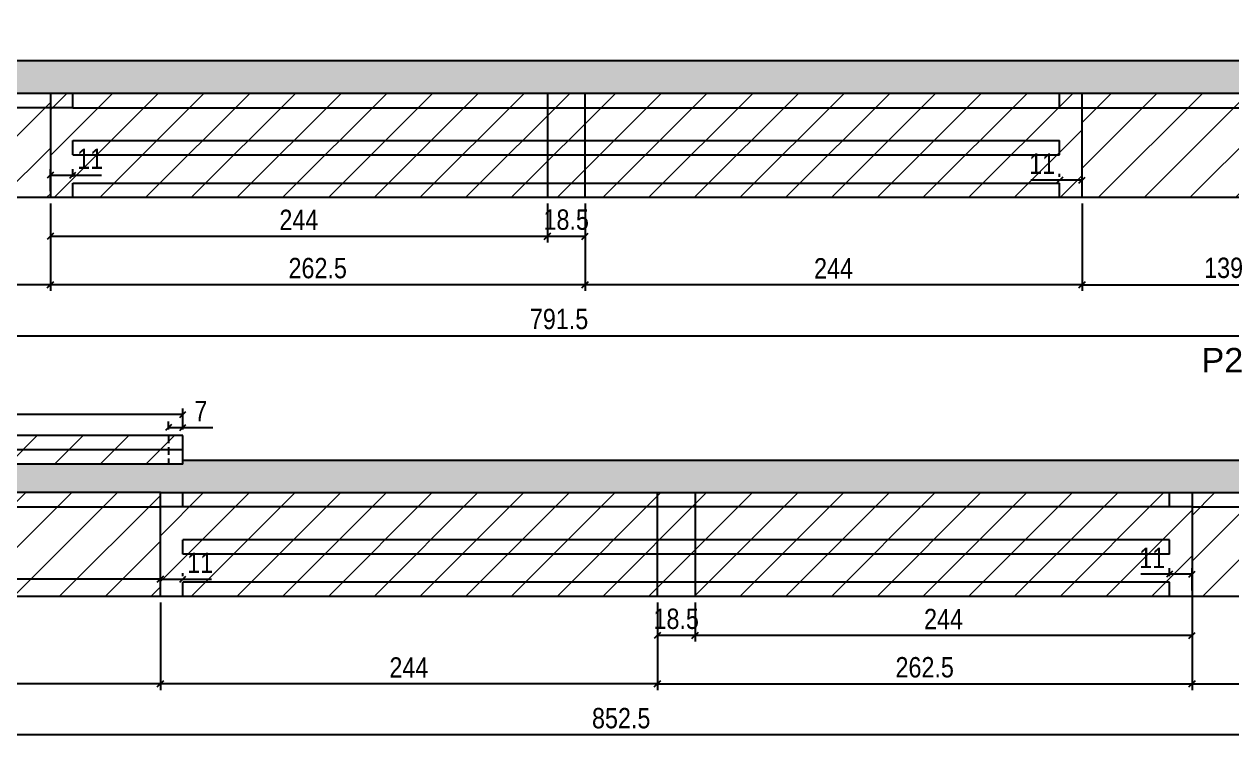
# Model space of a CAD drawing. Extents: x 3309 to 9563, y -2522 to 14608.
# Drawn here: x 3898 to 4491, y 9411 to 9764 of the extents above; entities that cross this region are included whole.
import ezdxf

# ---------------------------------------------------------------- set-up
doc = ezdxf.new("R2010")
doc.units = 0
doc.header["$PDMODE"] = 35
doc.header["$PDSIZE"] = -10
doc.linetypes.add('HIDDEN', pattern=[0.375, 0.25, -0.125])
for name, color, linetype in [('5', 5, 'Continuous'), ('COTA', 241, 'Continuous'), ('Painéis', 200, 'Continuous'), ('SARR_2.2x7', 40, 'Continuous'), ('SARR_EDITAR', 141, 'Continuous')]:
    doc.layers.add(name, color=color, linetype=linetype)
doc.layers.add('Hachura', color=251, linetype='Continuous', lineweight=9)
doc.styles.add('COTA TECNICA', font='techl___.ttf', dxfattribs={"height": 10})
doc.styles.get("Standard").update_dxf_attribs({"font": 'arial.ttf'})
doc.dimstyles.new('PAINEL', dxfattribs={"dimtxt": 10, "dimasz": 3, "dimexe": 3, "dimexo": 3, "dimgap": 3, "dimtad": 1, "dimdec": 1, "dimzin": 12, "dimdsep": 46, "dimtxsty": 'COTA TECNICA', "dimblk1": 'OBLIQUE', "dimblk2": 'OBLIQUE', "dimsah": 1, "dimcen": 0.9, "dimclrd": 4, "dimclre": 4, "dimclrt": 240, "dimadec": 1, "dimazin": 3, "dimtfac": 1, "dimtdec": 1, "dimtmove": 0, "dimatfit": 3, "dimfxl": 1, "dimtolj": 1, "dimtzin": 12, "dimarcsym": 0})

# ---------------------------------------------------------------- blocks, each defined once
blk = doc.blocks.new('_Oblique')
at = {"color": 0, "linetype": 'ByBlock', "lineweight": -2}
blk.add_line((-0.5, -0.5), (0.5, 0.5), dxfattribs=at)
blk = doc.blocks.new('*D2403')
at = {"layer": 'COTA', "color": 4, "lineweight": -2, "transparency": 16777216}
for p, q in [((3765.01, 9480.14), (3765.01, 9437.21)), ((3965.01, 9480.14), (3965.01, 9437.21)), ((3965.01, 9440.21), (3765.01, 9440.21))]:
    blk.add_line(p, q, dxfattribs=at)
at = {"layer": 'Defpoints', "color": 0, "transparency": 16777216}
for p in [(3765.01, 9483.14), (3965.01, 9483.14), (3765.01, 9440.21)]:
    blk.add_point(p, dxfattribs=at)
at = {"layer": 'COTA', "color": 4, "lineweight": -2, "transparency": 16777216, "xscale": 3, "yscale": 3, "zscale": 3, "rotation": 180}
blk.add_blockref('_Oblique', (3765.01, 9440.21), dxfattribs=at)
at = {"layer": 'COTA', "color": 4, "lineweight": -2, "transparency": 16777216, "xscale": 3, "yscale": 3, "zscale": 3}
blk.add_blockref('_Oblique', (3965.01, 9440.21), dxfattribs=at)
at = {"layer": 'COTA', "color": 240, "transparency": 16777216, "insert": (3865.01, 9448.31), "char_height": 10, "attachment_point": 5, "style": 'COTA TECNICA'}
blk.add_mtext('\\A1;200', dxfattribs=at)
blk = doc.blocks.new('*D2404')
at = {"layer": 'COTA', "color": 4, "lineweight": -2, "transparency": 16777216}
for p, q in [((3765.01, 9480.14), (3765.01, 9412.19)), ((4617.51, 9480.14), (4617.51, 9412.19)), ((4617.51, 9415.19), (3765.01, 9415.19))]:
    blk.add_line(p, q, dxfattribs=at)
at = {"layer": 'Defpoints', "color": 0, "transparency": 16777216}
for p in [(3765.01, 9483.14), (4617.51, 9483.14), (3765.01, 9415.19)]:
    blk.add_point(p, dxfattribs=at)
at = {"layer": 'COTA', "color": 4, "lineweight": -2, "transparency": 16777216, "xscale": 3, "yscale": 3, "zscale": 3, "rotation": 180}
blk.add_blockref('_Oblique', (3765.01, 9415.19), dxfattribs=at)
at = {"layer": 'COTA', "color": 4, "lineweight": -2, "transparency": 16777216, "xscale": 3, "yscale": 3, "zscale": 3}
blk.add_blockref('_Oblique', (4617.51, 9415.19), dxfattribs=at)
at = {"layer": 'COTA', "color": 240, "transparency": 16777216, "insert": (4191.26, 9423.33), "char_height": 10, "attachment_point": 5, "style": 'COTA TECNICA'}
blk.add_mtext('\\A1;852.5', dxfattribs=at)
blk = doc.blocks.new('*D2405')
at = {"layer": 'COTA', "color": 4, "lineweight": -2, "transparency": 16777216}
for p, q in [((4471.51, 9483.14), (4471.51, 9460.99)), ((4227.51, 9480.14), (4227.51, 9460.99)), ((4471.51, 9463.99), (4227.51, 9463.99))]:
    blk.add_line(p, q, dxfattribs=at)
at = {"layer": 'Defpoints', "color": 0, "transparency": 16777216}
for p in [(4227.51, 9483.14), (4471.51, 9486.14), (4227.51, 9463.99)]:
    blk.add_point(p, dxfattribs=at)
at = {"layer": 'COTA', "color": 4, "lineweight": -2, "transparency": 16777216, "xscale": 3, "yscale": 3, "zscale": 3, "rotation": 180}
blk.add_blockref('_Oblique', (4227.51, 9463.99), dxfattribs=at)
at = {"layer": 'COTA', "color": 4, "lineweight": -2, "transparency": 16777216, "xscale": 3, "yscale": 3, "zscale": 3}
blk.add_blockref('_Oblique', (4471.51, 9463.99), dxfattribs=at)
at = {"layer": 'COTA', "color": 240, "transparency": 16777216, "insert": (4349.51, 9472.07), "char_height": 10, "attachment_point": 5, "style": 'COTA TECNICA'}
blk.add_mtext('\\A1;244', dxfattribs=at)
blk = doc.blocks.new('*D2406')
at = {"layer": 'COTA', "color": 4, "lineweight": -2, "transparency": 16777216}
for p, q in [((3965.01, 9480.14), (3965.01, 9437.21)), ((4209.01, 9480.14), (4209.01, 9437.21)), ((4209.01, 9440.21), (3965.01, 9440.21))]:
    blk.add_line(p, q, dxfattribs=at)
at = {"layer": 'Defpoints', "color": 0, "transparency": 16777216}
for p in [(3965.01, 9483.14), (4209.01, 9483.14), (3965.01, 9440.21)]:
    blk.add_point(p, dxfattribs=at)
at = {"layer": 'COTA', "color": 4, "lineweight": -2, "transparency": 16777216, "xscale": 3, "yscale": 3, "zscale": 3, "rotation": 180}
blk.add_blockref('_Oblique', (3965.01, 9440.21), dxfattribs=at)
at = {"layer": 'COTA', "color": 4, "lineweight": -2, "transparency": 16777216, "xscale": 3, "yscale": 3, "zscale": 3}
blk.add_blockref('_Oblique', (4209.01, 9440.21), dxfattribs=at)
at = {"layer": 'COTA', "color": 240, "transparency": 16777216, "insert": (4087.01, 9448.28), "char_height": 10, "attachment_point": 5, "style": 'COTA TECNICA'}
blk.add_mtext('\\A1;244', dxfattribs=at)
blk = doc.blocks.new('*D2407')
at = {"layer": 'COTA', "color": 4, "lineweight": -2, "transparency": 16777216}
for p, q in [((4209.01, 9480.14), (4209.01, 9460.99)), ((4227.51, 9480.14), (4227.51, 9460.99)), ((4227.51, 9463.99), (4209.01, 9463.99))]:
    blk.add_line(p, q, dxfattribs=at)
at = {"layer": 'Defpoints', "color": 0, "transparency": 16777216}
for p in [(4209.01, 9483.14), (4227.51, 9483.14), (4209.01, 9463.99)]:
    blk.add_point(p, dxfattribs=at)
at = {"layer": 'COTA', "color": 4, "lineweight": -2, "transparency": 16777216, "xscale": 3, "yscale": 3, "zscale": 3, "rotation": 180}
blk.add_blockref('_Oblique', (4209.01, 9463.99), dxfattribs=at)
at = {"layer": 'COTA', "color": 4, "lineweight": -2, "transparency": 16777216, "xscale": 3, "yscale": 3, "zscale": 3}
blk.add_blockref('_Oblique', (4227.51, 9463.99), dxfattribs=at)
at = {"layer": 'COTA', "color": 240, "transparency": 16777216, "insert": (4218.26, 9472.12), "char_height": 10, "attachment_point": 5, "style": 'COTA TECNICA'}
blk.add_mtext('\\A1;18.5', dxfattribs=at)
blk = doc.blocks.new('*D2411')
at = {"layer": 'COTA', "color": 4, "lineweight": -2, "transparency": 16777216}
for p, q in [((4471.51, 9483.14), (4471.51, 9437.21)), ((4209.01, 9480.14), (4209.01, 9437.21)), ((4209.01, 9440.21), (4471.51, 9440.21))]:
    blk.add_line(p, q, dxfattribs=at)
at = {"layer": 'Defpoints', "color": 0, "transparency": 16777216}
for p in [(4209.01, 9483.14), (4471.51, 9486.14), (4471.51, 9440.21)]:
    blk.add_point(p, dxfattribs=at)
at = {"layer": 'COTA', "color": 4, "lineweight": -2, "transparency": 16777216, "xscale": 3, "yscale": 3, "zscale": 3, "rotation": 180}
blk.add_blockref('_Oblique', (4209.01, 9440.21), dxfattribs=at)
at = {"layer": 'COTA', "color": 4, "lineweight": -2, "transparency": 16777216, "xscale": 3, "yscale": 3, "zscale": 3}
blk.add_blockref('_Oblique', (4471.51, 9440.21), dxfattribs=at)
at = {"layer": 'COTA', "color": 240, "transparency": 16777216, "insert": (4340.26, 9448.32), "char_height": 10, "attachment_point": 5, "style": 'COTA TECNICA'}
blk.add_mtext('\\A1;262.5', dxfattribs=at)
blk = doc.blocks.new('*D2412')
at = {"layer": 'COTA', "color": 4, "lineweight": -2, "transparency": 16777216}
for p, q in [((3965.01, 9493.14), (3965.01, 9494.61)), ((3976.01, 9493.14), (3976.01, 9494.61)), ((3965.01, 9491.61), (3976.01, 9491.61)), ((3976.01, 9491.61), (3990.1, 9491.61))]:
    blk.add_line(p, q, dxfattribs=at)
at = {"layer": 'Defpoints', "color": 0, "transparency": 16777216}
for p in [(3965.01, 9490.14), (3976.01, 9491.61), (3976.01, 9490.14)]:
    blk.add_point(p, dxfattribs=at)
at = {"layer": 'COTA', "color": 4, "lineweight": -2, "transparency": 16777216, "xscale": 3, "yscale": 3, "zscale": 3, "rotation": 180}
blk.add_blockref('_Oblique', (3965.01, 9491.61), dxfattribs=at)
at = {"layer": 'COTA', "color": 4, "lineweight": -2, "transparency": 16777216, "xscale": 3, "yscale": 3, "zscale": 3}
blk.add_blockref('_Oblique', (3976.01, 9491.61), dxfattribs=at)
at = {"layer": 'COTA', "color": 240, "transparency": 16777216, "insert": (3984.55, 9499.67), "char_height": 10, "attachment_point": 5, "style": 'COTA TECNICA'}
blk.add_mtext('\\A1;11', dxfattribs=at)
blk = doc.blocks.new('*D2413')
at = {"layer": 'COTA', "color": 4, "lineweight": -2, "transparency": 16777216}
for p, q in [((4460.51, 9494.04), (4446.42, 9494.04)), ((4460.51, 9493.14), (4460.51, 9497.04)), ((4471.51, 9494.04), (4460.51, 9494.04)), ((4471.51, 9486.14), (4471.51, 9497.04))]:
    blk.add_line(p, q, dxfattribs=at)
at = {"layer": 'Defpoints', "color": 0, "transparency": 16777216}
for p in [(4460.51, 9494.04), (4460.51, 9490.14), (4471.51, 9483.14)]:
    blk.add_point(p, dxfattribs=at)
at = {"layer": 'COTA', "color": 4, "lineweight": -2, "transparency": 16777216, "xscale": 3, "yscale": 3, "zscale": 3, "rotation": 180}
blk.add_blockref('_Oblique', (4460.51, 9494.04), dxfattribs=at)
at = {"layer": 'COTA', "color": 4, "lineweight": -2, "transparency": 16777216, "xscale": 3, "yscale": 3, "zscale": 3}
blk.add_blockref('_Oblique', (4471.51, 9494.04), dxfattribs=at)
at = {"layer": 'COTA', "color": 240, "transparency": 16777216, "insert": (4451.97, 9502.1), "char_height": 10, "attachment_point": 5, "style": 'COTA TECNICA'}
blk.add_mtext('\\A1;11', dxfattribs=at)
blk = doc.blocks.new('*D2417')
at = {"layer": 'COTA', "color": 4, "lineweight": -2, "transparency": 16777216}
for p, q in [((3793.01, 9493.14), (3793.01, 9494.61)), ((3965.01, 9486.14), (3965.01, 9494.61)), ((3965.01, 9491.61), (3793.01, 9491.61))]:
    blk.add_line(p, q, dxfattribs=at)
at = {"layer": 'Defpoints', "color": 0, "transparency": 16777216}
for p in [(3793.01, 9491.61), (3793.01, 9490.14), (3965.01, 9483.14)]:
    blk.add_point(p, dxfattribs=at)
at = {"layer": 'COTA', "color": 4, "lineweight": -2, "transparency": 16777216, "xscale": 3, "yscale": 3, "zscale": 3, "rotation": 180}
blk.add_blockref('_Oblique', (3793.01, 9491.61), dxfattribs=at)
at = {"layer": 'COTA', "color": 4, "lineweight": -2, "transparency": 16777216, "xscale": 3, "yscale": 3, "zscale": 3}
blk.add_blockref('_Oblique', (3965.01, 9491.61), dxfattribs=at)
at = {"layer": 'COTA', "color": 240, "transparency": 16777216, "insert": (3879.01, 9499.68), "char_height": 10, "attachment_point": 5, "style": 'COTA TECNICA'}
blk.add_mtext('\\A1;172', dxfattribs=at)
blk = doc.blocks.new('*D2454')
at = {"layer": 'COTA', "color": 4, "lineweight": -2, "transparency": 16777216}
for p, q in [((3765.01, 9676.13), (3765.01, 9608.19)), ((4556.51, 9676.13), (4556.51, 9608.19)), ((3765.01, 9611.19), (4556.51, 9611.19))]:
    blk.add_line(p, q, dxfattribs=at)
at = {"layer": 'Defpoints', "color": 0, "transparency": 16777216}
for p in [(3765.01, 9679.13), (4556.51, 9679.13), (4556.51, 9611.19)]:
    blk.add_point(p, dxfattribs=at)
at = {"layer": 'COTA', "color": 4, "lineweight": -2, "transparency": 16777216, "xscale": 3, "yscale": 3, "zscale": 3, "rotation": 180}
blk.add_blockref('_Oblique', (3765.01, 9611.19), dxfattribs=at)
at = {"layer": 'COTA', "color": 4, "lineweight": -2, "transparency": 16777216, "xscale": 3, "yscale": 3, "zscale": 3}
blk.add_blockref('_Oblique', (4556.51, 9611.19), dxfattribs=at)
at = {"layer": 'COTA', "color": 240, "transparency": 16777216, "insert": (4160.76, 9619.33), "char_height": 10, "attachment_point": 5, "style": 'COTA TECNICA'}
blk.add_mtext('\\A1;791.5', dxfattribs=at)
blk = doc.blocks.new('*D2455')
at = {"layer": 'COTA', "color": 4, "lineweight": -2, "transparency": 16777216}
for p, q in [((3911.01, 9676.13), (3911.01, 9656.99)), ((4155.01, 9676.13), (4155.01, 9656.99)), ((3911.01, 9659.99), (4155.01, 9659.99))]:
    blk.add_line(p, q, dxfattribs=at)
at = {"layer": 'Defpoints', "color": 0, "transparency": 16777216}
for p in [(3911.01, 9679.13), (4155.01, 9679.13), (4155.01, 9659.99)]:
    blk.add_point(p, dxfattribs=at)
at = {"layer": 'COTA', "color": 4, "lineweight": -2, "transparency": 16777216, "xscale": 3, "yscale": 3, "zscale": 3, "rotation": 180}
blk.add_blockref('_Oblique', (3911.01, 9659.99), dxfattribs=at)
at = {"layer": 'COTA', "color": 4, "lineweight": -2, "transparency": 16777216, "xscale": 3, "yscale": 3, "zscale": 3}
blk.add_blockref('_Oblique', (4155.01, 9659.99), dxfattribs=at)
at = {"layer": 'COTA', "color": 240, "transparency": 16777216, "insert": (4033.01, 9668.06), "char_height": 10, "attachment_point": 5, "style": 'COTA TECNICA'}
blk.add_mtext('\\A1;244', dxfattribs=at)
blk = doc.blocks.new('*D2423')
at = {"layer": 'COTA', "color": 4, "lineweight": -2, "transparency": 16777216}
for p, q in [((4417.51, 9676.13), (4417.51, 9633.2)), ((4556.51, 9676.13), (4556.51, 9633.2)), ((4417.51, 9636.2), (4556.51, 9636.2))]:
    blk.add_line(p, q, dxfattribs=at)
at = {"layer": 'Defpoints', "color": 0, "transparency": 16777216}
for p in [(4417.51, 9679.13), (4556.51, 9679.13), (4556.51, 9636.2)]:
    blk.add_point(p, dxfattribs=at)
at = {"layer": 'COTA', "color": 4, "lineweight": -2, "transparency": 16777216, "xscale": 3, "yscale": 3, "zscale": 3, "rotation": 180}
blk.add_blockref('_Oblique', (4417.51, 9636.2), dxfattribs=at)
at = {"layer": 'COTA', "color": 4, "lineweight": -2, "transparency": 16777216, "xscale": 3, "yscale": 3, "zscale": 3}
blk.add_blockref('_Oblique', (4556.51, 9636.2), dxfattribs=at)
at = {"layer": 'COTA', "color": 240, "transparency": 16777216, "insert": (4487.01, 9644.45), "char_height": 10, "attachment_point": 5, "style": 'COTA TECNICA'}
blk.add_mtext('\\A1;139', dxfattribs=at)
blk = doc.blocks.new('*D2456')
at = {"layer": 'COTA', "color": 4, "lineweight": -2, "transparency": 16777216}
for p, q in [((4155.01, 9676.13), (4155.01, 9656.99)), ((4173.51, 9676.13), (4173.51, 9656.99)), ((4155.01, 9659.99), (4173.51, 9659.99))]:
    blk.add_line(p, q, dxfattribs=at)
at = {"layer": 'Defpoints', "color": 0, "transparency": 16777216}
for p in [(4155.01, 9679.13), (4173.51, 9679.13), (4173.51, 9659.99)]:
    blk.add_point(p, dxfattribs=at)
at = {"layer": 'COTA', "color": 4, "lineweight": -2, "transparency": 16777216, "xscale": 3, "yscale": 3, "zscale": 3, "rotation": 180}
blk.add_blockref('_Oblique', (4155.01, 9659.99), dxfattribs=at)
at = {"layer": 'COTA', "color": 4, "lineweight": -2, "transparency": 16777216, "xscale": 3, "yscale": 3, "zscale": 3}
blk.add_blockref('_Oblique', (4173.51, 9659.99), dxfattribs=at)
at = {"layer": 'COTA', "color": 240, "transparency": 16777216, "insert": (4164.26, 9668.12), "char_height": 10, "attachment_point": 5, "style": 'COTA TECNICA'}
blk.add_mtext('\\A1;18.5', dxfattribs=at)
blk = doc.blocks.new('*D2460')
at = {"layer": 'COTA', "color": 4, "lineweight": -2, "transparency": 16777216}
for p, q in [((3911.01, 9676.13), (3911.01, 9633.2)), ((4173.51, 9676.13), (4173.51, 9633.2)), ((4173.51, 9636.2), (3911.01, 9636.2))]:
    blk.add_line(p, q, dxfattribs=at)
at = {"layer": 'Defpoints', "color": 0, "transparency": 16777216}
for p in [(3911.01, 9679.13), (4173.51, 9679.13), (3911.01, 9636.2)]:
    blk.add_point(p, dxfattribs=at)
at = {"layer": 'COTA', "color": 4, "lineweight": -2, "transparency": 16777216, "xscale": 3, "yscale": 3, "zscale": 3, "rotation": 180}
blk.add_blockref('_Oblique', (3911.01, 9636.2), dxfattribs=at)
at = {"layer": 'COTA', "color": 4, "lineweight": -2, "transparency": 16777216, "xscale": 3, "yscale": 3, "zscale": 3}
blk.add_blockref('_Oblique', (4173.51, 9636.2), dxfattribs=at)
at = {"layer": 'COTA', "color": 240, "transparency": 16777216, "insert": (4042.26, 9644.31), "char_height": 10, "attachment_point": 5, "style": 'COTA TECNICA'}
blk.add_mtext('\\A1;262.5', dxfattribs=at)
blk = doc.blocks.new('*D2461')
at = {"layer": 'COTA', "color": 4, "lineweight": -2, "transparency": 16777216}
for p, q in [((4406.51, 9689.13), (4406.51, 9690.6)), ((4417.51, 9689.13), (4417.51, 9690.6)), ((4406.51, 9687.6), (4392.42, 9687.6)), ((4417.51, 9687.6), (4406.51, 9687.6))]:
    blk.add_line(p, q, dxfattribs=at)
at = {"layer": 'Defpoints', "color": 0, "transparency": 16777216}
for p in [(4406.51, 9687.6), (4406.51, 9686.13), (4417.51, 9686.13)]:
    blk.add_point(p, dxfattribs=at)
at = {"layer": 'COTA', "color": 4, "lineweight": -2, "transparency": 16777216, "xscale": 3, "yscale": 3, "zscale": 3, "rotation": 180}
blk.add_blockref('_Oblique', (4406.51, 9687.6), dxfattribs=at)
at = {"layer": 'COTA', "color": 4, "lineweight": -2, "transparency": 16777216, "xscale": 3, "yscale": 3, "zscale": 3}
blk.add_blockref('_Oblique', (4417.51, 9687.6), dxfattribs=at)
at = {"layer": 'COTA', "color": 240, "transparency": 16777216, "insert": (4397.97, 9695.66), "char_height": 10, "attachment_point": 5, "style": 'COTA TECNICA'}
blk.add_mtext('\\A1;11', dxfattribs=at)
blk = doc.blocks.new('*D2462')
at = {"layer": 'COTA', "color": 4, "lineweight": -2, "transparency": 16777216}
for p, q in [((3911.01, 9682.13), (3911.01, 9693.03)), ((3911.01, 9690.03), (3922.01, 9690.03)), ((3922.01, 9689.13), (3922.01, 9693.03)), ((3922.01, 9690.03), (3936.1, 9690.03))]:
    blk.add_line(p, q, dxfattribs=at)
at = {"layer": 'Defpoints', "color": 0, "transparency": 16777216}
for p in [(3922.01, 9690.03), (3922.01, 9686.13), (3911.01, 9679.13)]:
    blk.add_point(p, dxfattribs=at)
at = {"layer": 'COTA', "color": 4, "lineweight": -2, "transparency": 16777216, "xscale": 3, "yscale": 3, "zscale": 3, "rotation": 180}
blk.add_blockref('_Oblique', (3911.01, 9690.03), dxfattribs=at)
at = {"layer": 'COTA', "color": 4, "lineweight": -2, "transparency": 16777216, "xscale": 3, "yscale": 3, "zscale": 3}
blk.add_blockref('_Oblique', (3922.01, 9690.03), dxfattribs=at)
at = {"layer": 'COTA', "color": 240, "transparency": 16777216, "insert": (3930.55, 9698.09), "char_height": 10, "attachment_point": 5, "style": 'COTA TECNICA'}
blk.add_mtext('\\A1;11', dxfattribs=at)
blk = doc.blocks.new('*D2464')
at = {"layer": 'COTA', "color": 4, "lineweight": -2, "transparency": 16777216}
for p, q in [((4173.51, 9676.13), (4173.51, 9633.2)), ((4417.51, 9676.13), (4417.51, 9633.2)), ((4417.51, 9636.2), (4173.51, 9636.2))]:
    blk.add_line(p, q, dxfattribs=at)
at = {"layer": 'Defpoints', "color": 0, "transparency": 16777216}
for p in [(4173.51, 9679.13), (4417.51, 9679.13), (4173.51, 9636.2)]:
    blk.add_point(p, dxfattribs=at)
at = {"layer": 'COTA', "color": 4, "lineweight": -2, "transparency": 16777216, "xscale": 3, "yscale": 3, "zscale": 3, "rotation": 180}
blk.add_blockref('_Oblique', (4173.51, 9636.2), dxfattribs=at)
at = {"layer": 'COTA', "color": 4, "lineweight": -2, "transparency": 16777216, "xscale": 3, "yscale": 3, "zscale": 3}
blk.add_blockref('_Oblique', (4417.51, 9636.2), dxfattribs=at)
at = {"layer": 'COTA', "color": 240, "transparency": 16777216, "insert": (4295.51, 9644.27), "char_height": 10, "attachment_point": 5, "style": 'COTA TECNICA'}
blk.add_mtext('\\A1;244', dxfattribs=at)
blk = doc.blocks.new('*D2465')
at = {"layer": 'COTA', "color": 4, "lineweight": -2, "transparency": 16777216}
for p, q in [((3765.01, 9676.13), (3765.01, 9633.2)), ((3911.01, 9676.13), (3911.01, 9633.2)), ((3911.01, 9636.2), (3765.01, 9636.2))]:
    blk.add_line(p, q, dxfattribs=at)
at = {"layer": 'Defpoints', "color": 0, "transparency": 16777216}
for p in [(3765.01, 9679.13), (3911.01, 9679.13), (3765.01, 9636.2)]:
    blk.add_point(p, dxfattribs=at)
at = {"layer": 'COTA', "color": 4, "lineweight": -2, "transparency": 16777216, "xscale": 3, "yscale": 3, "zscale": 3, "rotation": 180}
blk.add_blockref('_Oblique', (3765.01, 9636.2), dxfattribs=at)
at = {"layer": 'COTA', "color": 4, "lineweight": -2, "transparency": 16777216, "xscale": 3, "yscale": 3, "zscale": 3}
blk.add_blockref('_Oblique', (3911.01, 9636.2), dxfattribs=at)
at = {"layer": 'COTA', "color": 240, "transparency": 16777216, "insert": (3838.01, 9644.3), "char_height": 10, "attachment_point": 5, "style": 'COTA TECNICA'}
blk.add_mtext('\\A1;146', dxfattribs=at)
blk = doc.blocks.new('*D2466')
at = {"layer": 'COTA', "color": 4, "lineweight": -2, "transparency": 16777216}
for p, q in [((4471.51, 9480.14), (4471.51, 9437.21)), ((4617.51, 9480.14), (4617.51, 9437.21)), ((4471.51, 9440.21), (4617.51, 9440.21))]:
    blk.add_line(p, q, dxfattribs=at)
at = {"layer": 'Defpoints', "color": 0, "transparency": 16777216}
for p in [(4471.51, 9483.14), (4617.51, 9483.14), (4617.51, 9440.21)]:
    blk.add_point(p, dxfattribs=at)
at = {"layer": 'COTA', "color": 4, "lineweight": -2, "transparency": 16777216, "xscale": 3, "yscale": 3, "zscale": 3, "rotation": 180}
blk.add_blockref('_Oblique', (4471.51, 9440.21), dxfattribs=at)
at = {"layer": 'COTA', "color": 4, "lineweight": -2, "transparency": 16777216, "xscale": 3, "yscale": 3, "zscale": 3}
blk.add_blockref('_Oblique', (4617.51, 9440.21), dxfattribs=at)
at = {"layer": 'COTA', "color": 240, "transparency": 16777216, "insert": (4544.51, 9448.31), "char_height": 10, "attachment_point": 5, "style": 'COTA TECNICA'}
blk.add_mtext('\\A1;146', dxfattribs=at)
blk = doc.blocks.new('*D2467')
at = {"layer": 'COTA', "color": 4, "lineweight": -2, "transparency": 16777216}
for p, q in [((3765.01, 9565.14), (3765.01, 9575.51)), ((3976.01, 9572.51), (3765.01, 9572.51)), ((3976.01, 9565.14), (3976.01, 9575.51))]:
    blk.add_line(p, q, dxfattribs=at)
at = {"layer": 'Defpoints', "color": 0, "transparency": 16777216}
for p in [(3765.01, 9572.51), (3765.01, 9562.14), (3976.01, 9562.14)]:
    blk.add_point(p, dxfattribs=at)
at = {"layer": 'COTA', "color": 4, "lineweight": -2, "transparency": 16777216, "xscale": 3, "yscale": 3, "zscale": 3, "rotation": 180}
blk.add_blockref('_Oblique', (3765.01, 9572.51), dxfattribs=at)
at = {"layer": 'COTA', "color": 4, "lineweight": -2, "transparency": 16777216, "xscale": 3, "yscale": 3, "zscale": 3}
blk.add_blockref('_Oblique', (3976.01, 9572.51), dxfattribs=at)
at = {"layer": 'COTA', "color": 240, "transparency": 16777216, "insert": (3870.51, 9580.57), "char_height": 10, "attachment_point": 5, "style": 'COTA TECNICA'}
blk.add_mtext('\\A1;211', dxfattribs=at)
blk = doc.blocks.new('*D2468')
at = {"layer": 'COTA', "color": 4, "lineweight": -2, "transparency": 16777216}
for p, q in [((3969.01, 9565.14), (3969.01, 9569.13)), ((3969.01, 9566.13), (3976.01, 9566.13)), ((3976.01, 9565.14), (3976.01, 9569.13)), ((3976.01, 9566.13), (3990.74, 9566.13))]:
    blk.add_line(p, q, dxfattribs=at)
at = {"layer": 'Defpoints', "color": 0, "transparency": 16777216}
for p in [(3976.01, 9566.13), (3969.01, 9562.14), (3976.01, 9562.14)]:
    blk.add_point(p, dxfattribs=at)
at = {"layer": 'COTA', "color": 4, "lineweight": -2, "transparency": 16777216, "xscale": 3, "yscale": 3, "zscale": 3, "rotation": 180}
blk.add_blockref('_Oblique', (3969.01, 9566.13), dxfattribs=at)
at = {"layer": 'COTA', "color": 4, "lineweight": -2, "transparency": 16777216, "xscale": 3, "yscale": 3, "zscale": 3}
blk.add_blockref('_Oblique', (3976.01, 9566.13), dxfattribs=at)
at = {"layer": 'COTA', "color": 240, "transparency": 16777216, "insert": (3984.88, 9574.2), "char_height": 10, "attachment_point": 5, "style": 'COTA TECNICA'}
blk.add_mtext('\\A1;7', dxfattribs=at)

msp = doc.modelspace()

# ---------------------------------------------------------------- hatches: boundary and pattern name
at = {"layer": 'COTA'}
h = msp.add_hatch(dxfattribs=at)
h.set_pattern_fill('AR-CONC', color=256, scale=0.03)
h.set_pattern_definition([(50, (174.9705, -181.086), (5.46554, -0.4781726), [0.5715, -6.2865]), (355, (174.9705, -181.086), (-1.0573026, 5.7317054), [0.4572, -5.0292175]), (100.451445, (175.426, -181.126), (4.4082374, 5.2535326), [0.4857003, -5.3427073]), (46.1842, (174.9705, -179.562), (8.1323712, -1.26127), [0.85725, -9.42975]), (96.63556, (175.648, -179.667), (7.122124, 7.422784), [0.728551, -8.014068]), (351.18415, (174.9705, -179.562), (7.122124, 7.422784), [0.685799, -7.543792]), (21, (175.7325, -179.943), (4.5484317, -3.067956), [0.5715, -6.2865]), (326, (175.7325, -179.943), (1.8540609, 5.525639), [0.4572, -5.0292]), (71.451445, (176.1116, -180.199), (6.4024926, 2.457683), [0.4857003, -5.342698]), (37.5, (174.9705, -181.086), (0.0926581, 2.53665117), [0, -4.96824, 0, -5.1054, 0, -5.04825]), (7.5, (174.9705, -181.086), (2.0045899, 3.00541724), [0, -2.91084, 0, -4.85394, 0, -1.92405]), (327.5, (173.2713, -181.086), (4.06771786, -0.17186232), [0, -1.905, 0, -5.9436, 0, -7.8867]), (317.5, (172.5093, -181.086), (4.4438754, 0.7627947), [0, -2.4765, 0, -3.94716, 0, -5.6007])])
h.paths.add_polyline_path([(3765.01, 9730.13), (4556.51, 9730.13), (4556.51, 9679.13), (4586.51, 9679.13), (4586.51, 9758.13), (4556.51, 9758.13), (4556.51, 9746.13), (3765.01, 9746.13)])
h = msp.add_hatch(dxfattribs=at)
h.set_pattern_fill('AR-CONC', color=256, scale=0.03)
h.set_pattern_definition([(50, (-42.7365, 2092.6624), (5.46554, -0.4781726), [0.5715, -6.2865]), (355, (-42.7365, 2092.6624), (-1.0573026, 5.7317054), [0.4572, -5.0292175]), (100.451445, (-42.281, 2092.6225), (4.4082374, 5.2535326), [0.4857003, -5.3427073]), (46.1842, (-42.7365, 2094.1864), (8.132371, -1.26127), [0.85725, -9.42975]), (96.63556, (-42.059, 2094.081), (7.122124, 7.422784), [0.728551, -8.014068]), (351.18415, (-42.7365, 2094.186), (7.122124, 7.422784), [0.685799, -7.543792]), (21, (-41.9745, 2093.8054), (4.5484317, -3.067956), [0.5715, -6.2865]), (326, (-41.9745, 2093.8054), (1.854061, 5.525639), [0.4572, -5.0292]), (71.451445, (-41.5954, 2093.5497), (6.4024926, 2.457683), [0.4857003, -5.342698]), (37.5, (-42.7365, 2092.6624), (0.0926581, 2.53665117), [0, -4.96824, 0, -5.1054, 0, -5.04825]), (7.5, (-42.7365, 2092.6624), (2.0045899, 3.00541724), [0, -2.91084, 0, -4.85394, 0, -1.92405]), (327.5, (-44.4357, 2092.6624), (4.06771786, -0.1718623), [0, -1.905, 0, -5.9436, 0, -7.8867]), (317.5, (-45.1977, 2092.6624), (4.4438754, 0.7627947), [0, -2.4765, 0, -3.94716, 0, -5.6007])])
h.paths.add_polyline_path([(3976.01, 9550.14), (3976.01, 9548.14), (3765.01, 9548.14), (3765.01, 9534.14), (3965.01, 9534.14), (4617.51, 9534.14), (4617.51, 9550.14)])
at = {"layer": 'Hachura', "linetype": 'ByBlock'}
h = msp.add_hatch(dxfattribs=at)
h.set_pattern_fill('ANSI31', color=256, scale=5)
h.paths.add_polyline_path([(3991.01, 9911.22), (3852.01, 9911.22), (3852.01, 9860.22), (3991.01, 9860.22)])
h.paths.add_polyline_path([(4643.51, 9911.22), (4497.51, 9911.22), (4497.51, 9860.22), (4643.51, 9860.22)])
h.paths.add_polyline_path([(4556.51, 9730.13), (4417.51, 9730.13), (4417.51, 9679.13), (4556.51, 9679.13)])
h.paths.add_polyline_path([(3911.01, 9730.13), (3765.01, 9730.13), (3765.01, 9679.13), (3911.01, 9679.13)])
h.paths.add_polyline_path([(3976.01, 9562.14), (3765.01, 9562.14), (3765.01, 9548.14), (3976.01, 9548.14)])
h.paths.add_polyline_path([(3965.01, 9534.14), (3765.01, 9534.14), (3765.01, 9483.14), (3965.01, 9483.14)])
h.paths.add_polyline_path([(3911.01, 9352.9), (3765.01, 9352.9), (3765.01, 9301.9), (3911.01, 9301.9)])
h.paths.add_polyline_path([(4617.51, 9352.9), (4417.51, 9352.9), (4417.51, 9301.9), (4617.51, 9301.9)])
h.paths.add_polyline_path([(4617.51, 9380.9), (4406.51, 9380.9), (4406.51, 9366.9), (4617.51, 9366.9)])
h.paths.add_polyline_path([(4617.51, 9534.14), (4471.51, 9534.14), (4471.51, 9483.14), (4617.51, 9483.14)])
h = msp.add_hatch(dxfattribs=at)
h.set_pattern_fill('ANSI31', color=256, scale=5)
h.set_pattern_definition([(45, (-42.736, -181.086), (-11.22532, 11.22532), [])])
h.paths.add_polyline_path([(4643.51, 9758.13), (4588.51, 9758.13), (4588.51, 9679.13), (4643.51, 9679.13)])
h.paths.add_polyline_path([(4417.51, 9679.13), (4417.51, 9730.13), (4173.51, 9730.13), (4173.51, 9679.13)])
h.paths.add_polyline_path([(4173.51, 9730.13), (4155.01, 9730.13), (4155.01, 9679.13), (4173.51, 9679.13)])
h.paths.add_polyline_path([(3911.01, 9730.13), (3911.01, 9679.13), (4155.01, 9679.13), (4155.01, 9730.13)])
h = msp.add_hatch(dxfattribs=at)
h.set_pattern_fill('ANSI31', color=256, scale=5)
h.set_pattern_definition([(45, (-42.736, 2092.662), (-11.22532, 11.22532), [])])
h.paths.add_polyline_path([(4209.01, 9534.14), (3965.01, 9534.14), (3965.01, 9483.14), (4209.01, 9483.14)])
h.paths.add_polyline_path([(4227.51, 9534.14), (4209.01, 9534.14), (4209.01, 9483.14), (4227.51, 9483.14)])
h.paths.add_polyline_path([(4471.51, 9534.14), (4227.51, 9534.14), (4227.51, 9483.14), (4471.51, 9483.14)])

# ---------------------------------------------------------------- linework, layer by layer
at = {"layer": 'COTA'}
for p, q in [((4556.51, 9746.13), (3765.01, 9746.13)), ((3976.01, 9550.14), (4617.51, 9550.14))]:
    msp.add_line(p, q, dxfattribs=at)
at = {"layer": 'Painéis', "linetype": 'ByBlock'}
for p, q in [((4556.51, 9730.13), (3765.01, 9730.13)), ((3911.01, 9730.13), (3911.01, 9679.13)), ((4155.01, 9730.13), (4155.01, 9679.13)), ((4173.51, 9679.13), (4173.51, 9730.13)), ((4417.51, 9679.13), (4417.51, 9730.13)), ((3765.01, 9679.13), (4556.51, 9679.13)), ((3976.01, 9562.14), (3765.01, 9562.14)), ((3976.01, 9548.14), (3976.01, 9562.14)), ((3976.01, 9548.14), (3765.01, 9548.14)), ((3965.01, 9534.14), (3765.01, 9534.14)), ((3965.01, 9483.14), (3965.01, 9534.14)), ((3965.01, 9483.14), (3965.01, 9534.14)), ((3965.01, 9534.14), (4617.51, 9534.14)), ((4209.01, 9483.14), (4209.01, 9534.14)), ((4227.51, 9534.14), (4227.51, 9483.14)), ((4471.51, 9534.14), (4471.51, 9483.14)), ((4617.51, 9483.14), (3765.01, 9483.14))]:
    msp.add_line(p, q, dxfattribs=at)
at = {"layer": 'SARR_2.2x7', "linetype": 'Continuous'}
for p, q in [((3922.01, 9723.13), (3922.01, 9730.13)), ((4406.51, 9723.13), (4406.51, 9730.13)), ((3911.01, 9723.13), (3765.01, 9723.13)), ((3922.01, 9723.13), (3911.01, 9723.13)), ((3922.01, 9723.13), (4173.51, 9723.13)), ((4173.51, 9723.13), (4406.51, 9723.13)), ((4406.51, 9723.13), (4417.51, 9723.13)), ((4417.51, 9723.13), (4556.51, 9723.13)), ((3922.01, 9699.96), (3922.01, 9706.96)), ((3922.01, 9706.96), (4173.51, 9706.96)), ((4173.51, 9706.96), (4406.51, 9706.96)), ((4406.51, 9699.96), (4406.51, 9706.96)), ((3922.01, 9699.96), (4173.51, 9699.96)), ((4173.51, 9699.96), (4406.51, 9699.96)), ((3922.01, 9679.13), (3922.01, 9686.13)), ((3922.01, 9686.13), (4173.51, 9686.13)), ((4173.51, 9686.13), (4406.51, 9686.13)), ((4406.51, 9679.13), (4406.51, 9686.13)), ((3976.01, 9527.14), (3976.01, 9534.14)), ((4460.51, 9527.14), (4460.51, 9534.14)), ((3772.01, 9527.14), (3965.01, 9527.14)), ((3976.01, 9527.14), (3965.01, 9527.14)), ((4209.01, 9527.14), (3976.01, 9527.14)), ((4471.51, 9527.14), (4209.01, 9527.14)), ((4471.51, 9527.14), (4617.51, 9527.14)), ((3976.01, 9503.97), (3976.01, 9510.97)), ((4209.01, 9510.97), (3976.01, 9510.97)), ((4460.51, 9510.97), (4209.01, 9510.97)), ((4460.51, 9503.97), (4460.51, 9510.97)), ((4209.01, 9503.97), (3976.01, 9503.97)), ((4460.51, 9503.97), (4209.01, 9503.97)), ((3976.01, 9483.14), (3976.01, 9490.14)), ((4209.01, 9490.14), (3976.01, 9490.14)), ((4460.51, 9490.14), (4209.01, 9490.14)), ((4460.51, 9483.14), (4460.51, 9490.14))]:
    msp.add_line(p, q, dxfattribs=at)
at = {"layer": 'SARR_2.2x7', "linetype": 'HIDDEN', "ltscale": 15}
msp.add_line((3969.01, 9562.14), (3969.01, 9548.14), dxfattribs=at)
at = {"layer": 'SARR_EDITAR', "linetype": 'ByBlock'}
msp.add_line((3976.01, 9555.14), (3772.01, 9555.14), dxfattribs=at)

# ---------------------------------------------------------------- texts
at = {"layer": '5', "linetype": 'Continuous'}
msp.add_text('P2', height=12, rotation=359.99996, dxfattribs=at).set_placement((4476.17, 9593.18))

# ---------------------------------------------------------------- dimensions: what is measured, and where the dimension line sits
at = {"layer": 'COTA'}
for base, p1, p2, picture, middle in [((3922.01, 9690.03), (3911.01, 9679.13), (3922.01, 9686.13), '*D2462', (3930.55, 9698.09)), ((4406.51, 9687.6), (4417.51, 9686.13), (4406.51, 9686.13), '*D2461', (4397.97, 9695.66)), ((4556.51, 9611.19), (3765.01, 9679.13), (4556.51, 9679.13), '*D2454', (4160.76, 9619.33)), ((3765.01, 9636.2), (3911.01, 9679.13), (3765.01, 9679.13), '*D2465', (3838.01, 9644.3)), ((3911.01, 9636.2), (4173.51, 9679.13), (3911.01, 9679.13), '*D2460', (4042.26, 9644.31)), ((4173.51, 9636.2), (4417.51, 9679.13), (4173.51, 9679.13), '*D2464', (4295.51, 9644.27)), ((3765.01, 9440.21), (3965.01, 9483.14), (3765.01, 9483.14), '*D2403', (3865.01, 9448.31)), ((4227.51, 9463.99), (4471.51, 9486.14), (4227.51, 9483.14), '*D2405', (4349.51, 9472.07))]:
    dim = msp.add_linear_dim(base=base, p1=p1, p2=p2, angle=180, dimstyle='PAINEL', dxfattribs=at)
    dim.commit()
    dim.dimension.update_dxf_attribs({"geometry": picture, "text_midpoint": middle})
for base, p1, p2, picture, middle in [((4155.01, 9659.99), (3911.01, 9679.13), (4155.01, 9679.13), '*D2455', (4033.01, 9668.06)), ((3765.01, 9572.51), (3976.01, 9562.14), (3765.01, 9562.14), '*D2467', (3870.51, 9580.57)), ((3976.01, 9566.13), (3969.01, 9562.14), (3976.01, 9562.14), '*D2468', (3984.88, 9574.2)), ((3793.01, 9491.61), (3965.01, 9483.14), (3793.01, 9490.14), '*D2417', (3879.01, 9499.68)), ((3976.01, 9491.61), (3965.01, 9490.14), (3976.01, 9490.14), '*D2412', (3984.55, 9499.67)), ((4460.51, 9494.04), (4471.51, 9483.14), (4460.51, 9490.14), '*D2413', (4451.97, 9502.1)), ((3765.01, 9415.19), (4617.51, 9483.14), (3765.01, 9483.14), '*D2404', (4191.26, 9423.33)), ((4471.51, 9440.21), (4209.01, 9483.14), (4471.51, 9486.14), '*D2411', (4340.26, 9448.32)), ((4617.51, 9440.21), (4471.51, 9483.14), (4617.51, 9483.14), '*D2466', (4544.51, 9448.31))]:
    dim = msp.add_linear_dim(base=base, p1=p1, p2=p2, dimstyle='PAINEL', dxfattribs=at)
    dim.commit()
    dim.dimension.update_dxf_attribs({"geometry": picture, "text_midpoint": middle})
dim = msp.add_linear_dim(base=(4173.51, 9659.99), p1=(4155.01, 9679.13), p2=(4173.51, 9679.13), dimstyle='PAINEL', dxfattribs=at)
dim.commit()
dim.dimension.update_dxf_attribs({"geometry": '*D2456', "text_midpoint": (4164.26, 9659.99), "dimtype": 160})
dim = msp.add_linear_dim(base=(4556.51, 9636.2), p1=(4417.51, 9679.13), p2=(4556.51, 9679.13), dimstyle='PAINEL', override={"dimtmove": 1}, dxfattribs=at)
dim.commit()
dim.dimension.update_dxf_attribs({"geometry": '*D2423', "text_midpoint": (4487.01, 9644.45)})
dim = msp.add_linear_dim(base=(3965.01, 9440.21), p1=(4209.01, 9483.14), p2=(3965.01, 9483.14), angle=180, dimstyle='PAINEL', override={"dimtmove": 1}, dxfattribs=at)
dim.commit()
dim.dimension.update_dxf_attribs({"geometry": '*D2406', "text_midpoint": (4087.01, 9448.28)})
dim = msp.add_linear_dim(base=(4209.01, 9463.99), p1=(4227.51, 9483.14), p2=(4209.01, 9483.14), angle=180, dimstyle='PAINEL', dxfattribs=at)
dim.commit()
dim.dimension.update_dxf_attribs({"geometry": '*D2407', "text_midpoint": (4218.26, 9463.99), "dimtype": 160})

doc.saveas('drawing.dxf')
